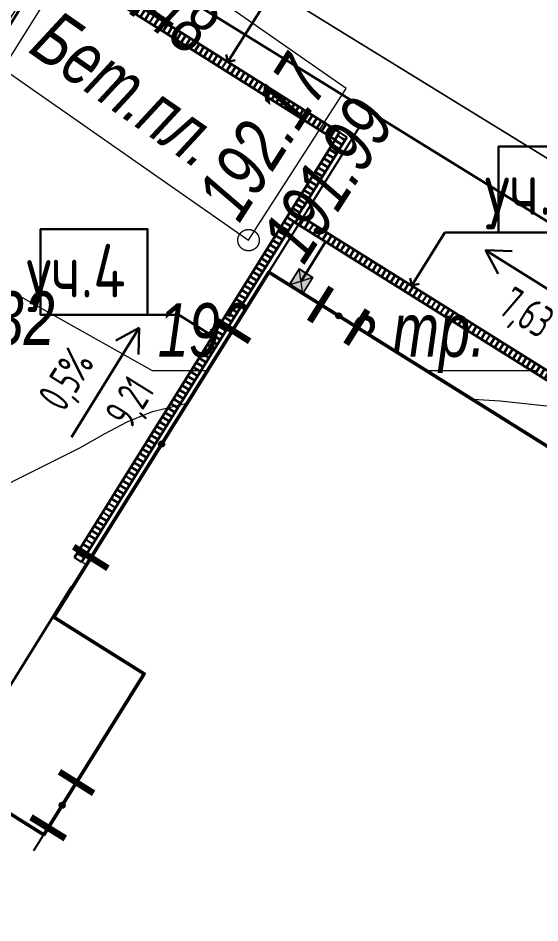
# Model space of a CAD drawing. Header units: millimetres. Extents: x -38151500 to -27467627, y -20617104 to -20349562.
# Drawn here: x -28288719 to -28278956, y -20485120 to -20468210 of the extents above; entities that cross this region are included whole.
import ezdxf
from ezdxf.xclip import XClip

# ---------------------------------------------------------------- set-up
doc = ezdxf.new("R2010")
doc.units = ezdxf.units.MM
doc.header["$MEASUREMENT"] = 0
doc.header["$XCLIPFRAME"] = 0
doc.linetypes.add('Wipeout_Contour', pattern=[1000, 0, -1000])
for name, color, linetype in [('!!! ПОДОСНОВА', 7, 'Continuous'), ('ГП_Сети канализации К2 ливневка', 7, 'Continuous'), ('ЛИВНЕВКА лотки', 7, 'Continuous'), ('Ливневка маркеры', 7, 'Continuous'), ('Ливневка трубы', 7, 'Continuous'), ('Новый_ГП_Сети канализации К2 ливневка', 7, 'Continuous')]:
    doc.layers.add(name, color=color, linetype=linetype)
for name, color, linetype, lineweight in [('ГП_Сети канализации К2 ливневка_Ном._пера__140', 140, 'Continuous', 40), ('ГП_Сети канализации К2 ливневка_Ном._пера__180', 5, 'Continuous', 13), ('ГП_Сети канализации К2 ливневка_Ном._пера__4', 5, 'Continuous', 40), ('ЛИВНЕВКА лотки_Ном._пера__5', 5, 'Continuous', 30), ('Ливневка маркеры_Ном._пера__5', 5, 'Continuous', 30), ('Ливневка трубы_Ном._пера__4', 5, 'Continuous', 40), ('Новый_Defpoints_Ном._пера__16', 16, 'Continuous', 20), ('Новый_Defpoints_Ном._пера__7', 7, 'Continuous', 25), ('Новый_ГП_БК_15.30_Ном._пера__206', 206, 'Continuous', 25), ('Новый_ГП_Граница участка_Ном._пера__1', 1, 'Continuous', 40), ('Новый_ГП_Дороги_проезды_Ном._пера__16', 16, 'Continuous', 20), ('Новый_ГП_Здание сооружение_Ном._пера__22', 22, 'Continuous', 50), ('Новый_ГП_Сети канализации К2 ливневка_Ном._пера__7', 7, 'Continuous', 25), ('Новый_ГТ-сооружение_ ограждение_Ном._пера__19', 7, 'Continuous', 90), ('Чертеж_1_Новофедоровское_снт 28_07$0$tp_Дороги_Ном._пера__253', 252, 'Continuous', 18), ('Чертеж_1_Новофедоровское_снт 28_07$0$tp_отметки_новые_Ном._пера__253', 252, 'Continuous', 18), ('Чертеж_1_Новофедоровское_снт 28_07$0$tp_растительность_Ном._пера__253', 252, 'Continuous', 18), ('Чертеж_1_Новый_ГП_Топография_Ном._пера__253', 252, 'Continuous', 18), ('Чертеж_1_Новый_Новофедоровское_снт 28_07$0$tp_Дороги_Ном._пера__253', 252, 'Continuous', 18), ('Чертеж_1_Новый_Новофедоровское_снт 28_07$0$tp_Ограждения рабица_Ном._пера__253', 252, 'Continuous', 18), ('Чертеж_1_Новый_Новофедоровское_снт 28_07$0$tp_отметки_новые_Ном._пера__253', 252, 'Continuous', 18), ('Чертеж_1_Новый_Новофедоровское_снт 28_07$0$tp_отметки_новые_Ном._пера__7', 7, 'Continuous', 18), ('Чертеж_1_Новый_Новофедоровское_снт 28_07$0$tp_рельеф_Ном._пера__253', 252, 'Continuous', 18)]:
    doc.layers.add(name, color=color, linetype=linetype, lineweight=lineweight)
doc.styles.add('РЎР“Р•РќР•Р\xa0РР\xa0_РЎРўРР›Р¬_1', font='arial.ttf', dxfattribs={"width": 0.75})
doc.styles.add('РЎР“Р•РќР•Р\xa0РР\xa0_РЎРўРР›Р¬_6', font='', dxfattribs={"width": 0.8})
doc.styles.add('РЎР“Р•РќР•Р\xa0РР\xa0_РЎРўРР›Р¬_7', font='')
doc.styles.get('РЎР“Р•РќР•Р\xa0РР\xa0_РЎРўРР›Р¬_6').set_extended_font_data('GOST_type_A')
doc.styles.get('РЎР“Р•РќР•Р\xa0РР\xa0_РЎРўРР›Р¬_7').set_extended_font_data('GOST_type_A')
pattern_1 = [(148.00077, (-28258884.51, -20487316.09), (52.9908, 84.80552), [])]

# ---------------------------------------------------------------- blocks, each defined once
blk = doc.blocks.new('Чертеж_7_1', base_point=(9803493, 0))
at = {"layer": 'Чертеж_1_Новый_ГП_Топография_Ном._пера__253', "color": 252, "lineweight": 18, "flags": 128}
for points in [[(-28318707, -20517064), (-28318667, -20517000), (-28308180, -20499900), (-28282010, -20516708), (-28270449, -20500671), (-28260533, -20487867), (-28262287, -20480650), (-28264292, -20473503), (-28269785, -20475465), (-28272641, -20474628), (-28286912, -20465849), (-28276963, -20449640), (-28284571, -20444942), (-28325602, -20512686)], [(-28287737, -20466500), (-28268337, -20478480), (-28265867, -20474480), (-28261427, -20486530), (-28271157, -20500140), (-28270297, -20500700), (-28281657, -20516190), (-28281987, -20516730), (-28282257, -20516560), (-28306737, -20500980), (-28296057, -20483870), (-28297767, -20482750)]]:
    blk.add_lwpolyline(points, close=True, dxfattribs=at)
at = {"layer": 'Чертеж_1_Новый_Новофедоровское_снт 28_07$0$tp_Дороги_Ном._пера__253', "color": 252, "lineweight": 18, "flags": 128}
blk.add_lwpolyline([(-28289337, -20468926), (-28284405, -20472361), (-28282582, -20469524), (-28287506, -20466094)], close=True, dxfattribs=at)
at = {"layer": 'Чертеж_1_Новый_Новофедоровское_снт 28_07$0$tp_Ограждения рабица_Ном._пера__253', "color": 252, "lineweight": 18, "flags": 128}
blk.add_lwpolyline([(-28286912, -20465851), (-28272641, -20474628), (-28269785, -20475465)], dxfattribs=at)
at = {"layer": 'Чертеж_1_Новый_Новофедоровское_снт 28_07$0$tp_отметки_новые_Ном._пера__253', "color": 252, "lineweight": 18, "flags": 128}
for points in [[(-28279042, -20474800), (-28286202, -20474800), (-28291507, -20471830)], [(-28286581, -20482458), (-28293740, -20482458), (-28298670, -20482860)]]:
    blk.add_lwpolyline(points, dxfattribs=at)
at = {"layer": 'Чертеж_1_Новый_Новофедоровское_снт 28_07$0$tp_отметки_новые_Ном._пера__7', "color": 7, "lineweight": 18}
for centre in [(-28284407, -20472360), (-28286627, -20478110)]:
    blk.add_circle(centre, 200, dxfattribs=at)
at = {"layer": 'Чертеж_1_Новый_Новофедоровское_снт 28_07$0$tp_рельеф_Ном._пера__253', "color": 252, "lineweight": 18, "flags": 128}
blk.add_lwpolyline([(-28296840, -20480914), (-28296405, -20480713), (-28295460, -20480251), (-28294320, -20479679), (-28293070, -20479044), (-28291794, -20478391), (-28290579, -20477767), (-28289509, -20477220), (-28288670, -20476794), (-28288147, -20476537), (-28287563, -20476239), (-28287102, -20475978), (-28286677, -20475753), (-28286201, -20475565), (-28285587, -20475415), (-28285024, -20475349), (-28284184, -20475299), (-28283148, -20475271), (-28282001, -20475269), (-28280824, -20475297), (-28279701, -20475361), (-28278715, -20475466)], dxfattribs=at)
at = {"layer": 'Чертеж_1_Новофедоровское_снт 28_07$0$tp_Дороги_Ном._пера__253', "color": 252, "lineweight": 18, "insert": (-28288556, -20468845), "char_height": 1000, "attachment_point": 7, "rotation": 325.1439, "style": 'РЎР“Р•РќР•Р\xa0РР\xa0_РЎРўРР›Р¬_1'}
blk.add_mtext('\\A1;{\\pql;\\fArial|b0|i1|c204|p0;\\W0.750000;Бет.пл.}', dxfattribs=at)
at = {"layer": 'Чертеж_1_Новофедоровское_снт 28_07$0$tp_отметки_новые_Ном._пера__253', "color": 252, "lineweight": 18, "char_height": 1000, "attachment_point": 7, "style": 'РЎР“Р•РќР•Р\xa0РР\xa0_РЎРўРР›Р¬_1'}
for s, insert, rotation in [('\\A1;{\\pql;\\fArial|b0|i1|c204|p0;\\W0.750000;192.48}', (-28288116, -20467118), 325.1394), ('\\A1;{\\pql;\\fArial|b0|i1|c204|p0;\\W0.750000;192.17}', (-28284571, -20472069), 57.276), ('\\A1;{\\pql;\\fArial|b0|i1|c204|p0;\\W0.750000;191.99}', (-28283364, -20472852), 57.276)]:
    blk.add_mtext(s, dxfattribs=dict(at, insert=insert, rotation=rotation))
for s, insert in [('\\A1;{\\pql;\\fArial|b0|i1|c204|p0;\\W0.750000;192.32}', (-28291235, -20474331)), ('\\A1;{\\pql;\\fArial|b0|i1|c204|p0;\\W0.750000;192.18-в.тр.}', (-28286107, -20474841)), ('\\A1;{\\pql;\\fArial|b0|i1|c204|p0;\\W0.750000;191.85}', (-28286147, -20478483)), ('\\A1;{\\pql;\\fArial|b0|i1|c204|p0;\\W0.750000;191.93-в.тр.}', (-28293540, -20482455))]:
    blk.add_mtext(s, dxfattribs=dict(at, insert=insert))
at = {"layer": 'Чертеж_1_Новофедоровское_снт 28_07$0$tp_растительность_Ном._пера__253', "color": 252, "lineweight": 18, "insert": (-28281171, -20484255), "char_height": 1000, "attachment_point": 7, "style": 'РЎР“Р•РќР•Р\xa0РР\xa0_РЎРўРР›Р¬_1'}
blk.add_mtext('\\A1;{\\pql;\\fArial|b0|i1|c204|p0;\\W0.750000;ЛУГ}', dxfattribs=at)
blk = doc.blocks.new('Стена_45_5', base_point=(-28277000, -20475933))
at = {"layer": 'ЛИВНЕВКА лотки_Ном._пера__5', "linetype": 'Continuous', "lineweight": 30}
h = blk.add_hatch(dxfattribs=at)
h.set_pattern_fill('Настил_01_90_гр_0005', color=5, style=0, pattern_type=2)
h.set_pattern_definition([(237.97854, (-28258884.51, -20487316.09), (-84.78496, 53.02368), [])])
h.paths.add_polyline_path([(-28277000, -20475933), (-28283473, -20471885), (-28283558, -20472020), (-28277085, -20476069)])
at = {"layer": 'ЛИВНЕВКА лотки_Ном._пера__5', "color": 5, "lineweight": 30, "flags": 128}
for points in [[(-28277000, -20475933), (-28283473, -20471885)], [(-28283558, -20472020), (-28277085, -20476069)]]:
    blk.add_lwpolyline(points, dxfattribs=at)
blk = doc.blocks.new('Стена_46_5', base_point=(-28287530, -20478376))
at = {"layer": 'ЛИВНЕВКА лотки_Ном._пера__5', "linetype": 'Continuous', "lineweight": 30}
h = blk.add_hatch(dxfattribs=at)
h.set_pattern_fill('Настил_01_90_гр_0005', color=5, style=0, pattern_type=2)
h.set_pattern_definition(pattern_1)
h.paths.add_polyline_path([(-28282786, -20470483), (-28282566, -20470433), (-28282701, -20470347)])
h = blk.add_hatch(dxfattribs=at)
h.set_pattern_fill('Настил_01_90_гр_0005', color=5, style=0, pattern_type=2)
h.set_pattern_definition(pattern_1)
h.paths.add_polyline_path([(-28282786, -20470483), (-28283531, -20471675), (-28283395, -20471759), (-28282651, -20470568)])
h = blk.add_hatch(dxfattribs=at)
h.set_pattern_fill('Настил_01_90_гр_0005', color=5, style=0, pattern_type=2)
h.set_pattern_definition(pattern_1)
h.paths.add_polyline_path([(-28282567, -20470433), (-28282786, -20470483), (-28282651, -20470568), (-28282566, -20470433)])
h = blk.add_hatch(dxfattribs=at)
h.set_pattern_fill('Настил_01_90_гр_0005', color=5, style=0, pattern_type=2)
h.set_pattern_definition(pattern_1)
h.paths.add_polyline_path([(-28282566, -20470433), (-28282566, -20470433), (-28282567, -20470433)])
h = blk.add_hatch(dxfattribs=at)
h.set_pattern_fill('Настил_01_90_гр_0005', color=5, style=0, pattern_type=2)
h.set_pattern_definition(pattern_1)
h.paths.add_polyline_path([(-28287530, -20478376), (-28283396, -20471760), (-28283531, -20471675), (-28287665, -20478291)])
at = {"layer": 'ЛИВНЕВКА лотки_Ном._пера__5', "color": 5, "lineweight": 30}
for p, q in [((-28283396, -20471760), (-28283531, -20471675)), ((-28283531, -20471675), (-28283395, -20471759))]:
    blk.add_line(p, q, dxfattribs=at)
at = {"layer": 'ЛИВНЕВКА лотки_Ном._пера__5', "color": 5, "lineweight": 30, "flags": 128}
for points in [[(-28282566, -20470433), (-28282701, -20470347)], [(-28282786, -20470483), (-28283531, -20471675)], [(-28283395, -20471759), (-28282566, -20470433)], [(-28283531, -20471675), (-28287665, -20478291)], [(-28283473, -20471885), (-28283396, -20471760)], [(-28287530, -20478376), (-28283558, -20472020)], [(-28287530, -20478376), (-28287665, -20478291)]]:
    blk.add_lwpolyline(points, dxfattribs=at)
blk = doc.blocks.new('Стена_47_5', base_point=(-28282566, -20470433))
at = {"layer": 'ЛИВНЕВКА лотки_Ном._пера__5', "linetype": 'Continuous', "lineweight": 30}
h = blk.add_hatch(dxfattribs=at)
h.set_pattern_fill('Настил_01_90_гр_0005', color=5, style=0, pattern_type=2)
h.set_pattern_definition([(237.78136, (-28258884.51, -20487316.09), (-84.60198, 53.31515), [])])
h.paths.add_polyline_path([(-28282701, -20470347), (-28287758, -20467160), (-28287844, -20467296), (-28282786, -20470483)])
at = {"layer": 'ЛИВНЕВКА лотки_Ном._пера__5', "color": 5, "lineweight": 30, "flags": 128}
for points in [[(-28287758, -20467160), (-28287844, -20467296)], [(-28282701, -20470347), (-28287758, -20467160)], [(-28287844, -20467296), (-28282786, -20470483)]]:
    blk.add_lwpolyline(points, dxfattribs=at)
blk = doc.blocks.new('Стена_49_5', base_point=(-28283424, -20473127))
at = {"layer": 'Ливневка трубы_Ном._пера__4', "color": 5, "lineweight": 40, "flags": 128}
for points in [[(-28283424, -20473127), (-28282966, -20472390)], [(-28282966, -20472390), (-28283424, -20473127)]]:
    blk.add_lwpolyline(points, dxfattribs=at)
blk = doc.blocks.new('Колонна_37_5', base_point=(-28283424, -20473127))
at = {"layer": 'ГП_Сети канализации К2 ливневка_Ном._пера__140', "linetype": 'Continuous', "lineweight": 40}
blk.add_hatch(color=140, dxfattribs=at).paths.add_polyline_path([(-28283389, -20473355), (-28283204, -20473058), (-28283459, -20472899), (-28283644, -20473196)])
at = {"layer": 'ГП_Сети канализации К2 ливневка_Ном._пера__180', "color": 5, "lineweight": 13}
for p, q in [((-28283389, -20473355), (-28283459, -20472899)), ((-28283204, -20473058), (-28283644, -20473196))]:
    blk.add_line(p, q, dxfattribs=at)
at = {"layer": 'ГП_Сети канализации К2 ливневка_Ном._пера__180', "color": 5, "lineweight": 13, "flags": 128}
blk.add_lwpolyline([(-28283389, -20473355), (-28283204, -20473058), (-28283459, -20472899), (-28283644, -20473196)], close=True, dxfattribs=at)
blk = doc.blocks.new('Линия_7_5', base_point=(-28277940, -20473821))
at = {"layer": 'Ливневка маркеры_Ном._пера__5', "color": 5, "lineweight": 30}
for p, q in [((-28277940, -20473821), (-28279975, -20472549)), ((-28279975, -20472549), (-28279475, -20472567)), ((-28279975, -20472549), (-28279740, -20472991))]:
    blk.add_line(p, q, dxfattribs=at)
blk = doc.blocks.new('Линия_14_5', base_point=(-28287717, -20476040))
at = {"layer": 'Ливневка маркеры_Ном._пера__5', "color": 5, "lineweight": 30}
for p, q in [((-28287717, -20476040), (-28286453, -20474000)), ((-28286453, -20474000), (-28286893, -20474236)), ((-28286453, -20474000), (-28286468, -20474499))]:
    blk.add_line(p, q, dxfattribs=at)
blk = doc.blocks.new('Выноска_22_5', base_point=(-28281354, -20473210))
at = {"layer": 'Ливневка маркеры_Ном._пера__5', "color": 5, "lineweight": 30}
for p, q in [((-28281354, -20473210), (-28280733, -20472216)), ((-28280733, -20472216), (-28279733, -20472216)), ((-28279733, -20472216), (-28277733, -20472216)), ((-28281354, -20473210), (-28281386, -20473072)), ((-28281354, -20473210), (-28281216, -20473178))]:
    blk.add_line(p, q, dxfattribs=at)
at = {"layer": 'Ливневка маркеры_Ном._пера__5', "color": 5, "lineweight": 30, "flags": 128}
blk.add_lwpolyline([(-28277733, -20472216), (-28277733, -20470610), (-28279733, -20470610), (-28279733, -20472216)], close=True, dxfattribs=at)
at = {"layer": 'Ливневка маркеры_Ном._пера__5', "color": 5, "lineweight": 30, "insert": (-28278733, -20470888), "char_height": 1000, "attachment_point": 2, "style": 'РЎР“Р•РќР•Р\xa0РР\xa0_РЎРўРР›Р¬_7'}
blk.add_mtext('\\A1;{\\pqc;\\pt0,5000;\\fGOST_type_A|b0|i0|c0|p0;\\W1.000000;уч.6\\fGOST_type_A|b0|i0|c0|p0;\\W1.000000;\\A1{\\H.66x;\\S^  ;}\\fGOST_type_A|b0|i0|c0|p0;\\W1.000000;\\fGOST_type_A|b0|i0|c0|p0;\\W1.000000;\\A1{\\H.66x;\\S^  ;}\\fGOST_type_A|b0|i0|c0|p0;\\W1.000000; \\fGOST_type_A|b0|i0|c0|p0;\\W1.000000;\\fGOST_type_A|b0|i0|c0|p0;\\W1.000000;\\fGOST_type_A|b0|i0|c0|p0;\\W1.000000;\\fGOST_type_A|b0|i0|c0|p0;\\W1.000000;\\fGOST_type_A|b0|i0|c0|p0;\\W1.000000;\\fGOST_type_A|b0|i0|c0|p0;\\W1.000000;\\fGOST_type_A|b0|i0|c0|p0;\\W1.000000;\\fGOST_type_A|b0|i0|c0|p0;\\W1.000000;\\fGOST_type_A|b0|i0|c0|p0;\\W1.000000;\\fGOST_type_A|b0|i0|c0|p0;\\W1.000000;\\fGOST_type_A|b0|i0|c0|p0;\\W1.000000;\\fGOST_type_A|b0|i0|c0|p0;\\W1.000000;\\fGOST_type_A|b0|i0|c0|p0;\\W1.000000;\\fGOST_type_A|b0|i0|c0|p0;\\W1.000000;\\fGOST_type_A|b0|i0|c0|p0;\\W1.000000;\\fGOST_type_A|b0|i0|c0|p0;\\W1.000000;\\fGOST_type_A|b0|i0|c0|p0;\\W1.000000;\\fGOST_type_A|b0|i0|c0|p0;\\W1.000000;\\fGOST_type_A|b0|i0|c0|p0;\\W1.000000;\\fGOST_type_A|b0|i0|c0|p0;\\W1.000000;\\fGOST_type_A|b0|i0|c0|p0;\\W1.000000;\\fGOST_type_A|b0|i0|c0|p0;\\W1.000000;\\fGOST_type_A|b0|i0|c0|p0;\\W1.000000;\\fGOST_type_A|b0|i0|c0|p0;\\W1.000000;\\fGOST_type_A|b0|i0|c0|p0;\\W1.000000;\\fGOST_type_A|b0|i0|c0|p0;\\W1.000000;\\fGOST_type_A|b0|i0|c0|p0;\\W1.000000;\\fGOST_type_A|b0|i0|c0|p0;\\W1.000000;\\fGOST_type_A|b0|i0|c0|p0;\\W1.000000;\\fGOST_type_A|b0|i0|c0|p0;\\W1.000000;\\fGOST_type_A|b0|i0|c0|p0;\\W1.000000;\\fGOST_type_A|b0|i0|c0|p0;\\W1.000000;\\fGOST_type_A|b0|i0|c0|p0;\\W1.000000;\\fGOST_type_A|b0|i0|c0|p0;\\W1.000000;\\fGOST_type_A|b0|i0|c0|p0;\\W1.000000;\\fGOST_type_A|b0|i0|c0|p0;\\W1.000000;\\fGOST_type_A|b0|i0|c0|p0;\\W1.000000;\\fGOST_type_A|b0|i0|c0|p0;\\W1.000000;\\fGOST_type_A|b0|i0|c0|p0;\\W1.000000;\\fGOST_type_A|b0|i0|c0|p0;\\W1.000000;\\fGOST_type_A|b0|i0|c0|p0;\\W1.000000;\\fGOST_type_A|b0|i0|c0|p0;\\W1.000000;\\fGOST_type_A|b0|i0|c0|p0;\\W1.000000;}', dxfattribs=at)
blk = doc.blocks.new('Выноска_26_5', base_point=(-28285076, -20474157))
at = {"layer": 'Ливневка маркеры_Ном._пера__5', "color": 5, "lineweight": 30}
for p, q in [((-28286297, -20473758), (-28288297, -20473758)), ((-28285712, -20473758), (-28286297, -20473758)), ((-28285076, -20474157), (-28285712, -20473758)), ((-28285076, -20474157), (-28285108, -20474019)), ((-28285076, -20474157), (-28285214, -20474188))]:
    blk.add_line(p, q, dxfattribs=at)
at = {"layer": 'Ливневка маркеры_Ном._пера__5', "color": 5, "lineweight": 30, "flags": 128}
blk.add_lwpolyline([(-28286297, -20473758), (-28286297, -20472152), (-28288297, -20472152), (-28288297, -20473758)], close=True, dxfattribs=at)
at = {"layer": 'Ливневка маркеры_Ном._пера__5', "color": 5, "lineweight": 30, "insert": (-28287297, -20472431), "char_height": 1000, "attachment_point": 2, "style": 'РЎР“Р•РќР•Р\xa0РР\xa0_РЎРўРР›Р¬_7'}
blk.add_mtext('\\A1;{\\pqc;\\pt0,5000;\\fGOST_type_A|b0|i0|c0|p0;\\W1.000000;уч.4\\fGOST_type_A|b0|i0|c0|p0;\\W1.000000;\\A1{\\H.66x;\\S^  ;}\\fGOST_type_A|b0|i0|c0|p0;\\W1.000000;\\fGOST_type_A|b0|i0|c0|p0;\\W1.000000;\\A1{\\H.66x;\\S^  ;}\\fGOST_type_A|b0|i0|c0|p0;\\W1.000000; \\fGOST_type_A|b0|i0|c0|p0;\\W1.000000;\\fGOST_type_A|b0|i0|c0|p0;\\W1.000000;\\fGOST_type_A|b0|i0|c0|p0;\\W1.000000;\\fGOST_type_A|b0|i0|c0|p0;\\W1.000000;\\fGOST_type_A|b0|i0|c0|p0;\\W1.000000;\\fGOST_type_A|b0|i0|c0|p0;\\W1.000000;\\fGOST_type_A|b0|i0|c0|p0;\\W1.000000;\\fGOST_type_A|b0|i0|c0|p0;\\W1.000000;\\fGOST_type_A|b0|i0|c0|p0;\\W1.000000;\\fGOST_type_A|b0|i0|c0|p0;\\W1.000000;\\fGOST_type_A|b0|i0|c0|p0;\\W1.000000;\\fGOST_type_A|b0|i0|c0|p0;\\W1.000000;\\fGOST_type_A|b0|i0|c0|p0;\\W1.000000;\\fGOST_type_A|b0|i0|c0|p0;\\W1.000000;\\fGOST_type_A|b0|i0|c0|p0;\\W1.000000;\\fGOST_type_A|b0|i0|c0|p0;\\W1.000000;\\fGOST_type_A|b0|i0|c0|p0;\\W1.000000;\\fGOST_type_A|b0|i0|c0|p0;\\W1.000000;\\fGOST_type_A|b0|i0|c0|p0;\\W1.000000;\\fGOST_type_A|b0|i0|c0|p0;\\W1.000000;\\fGOST_type_A|b0|i0|c0|p0;\\W1.000000;\\fGOST_type_A|b0|i0|c0|p0;\\W1.000000;\\fGOST_type_A|b0|i0|c0|p0;\\W1.000000;\\fGOST_type_A|b0|i0|c0|p0;\\W1.000000;\\fGOST_type_A|b0|i0|c0|p0;\\W1.000000;\\fGOST_type_A|b0|i0|c0|p0;\\W1.000000;\\fGOST_type_A|b0|i0|c0|p0;\\W1.000000;\\fGOST_type_A|b0|i0|c0|p0;\\W1.000000;\\fGOST_type_A|b0|i0|c0|p0;\\W1.000000;\\fGOST_type_A|b0|i0|c0|p0;\\W1.000000;\\fGOST_type_A|b0|i0|c0|p0;\\W1.000000;\\fGOST_type_A|b0|i0|c0|p0;\\W1.000000;\\fGOST_type_A|b0|i0|c0|p0;\\W1.000000;\\fGOST_type_A|b0|i0|c0|p0;\\W1.000000;\\fGOST_type_A|b0|i0|c0|p0;\\W1.000000;\\fGOST_type_A|b0|i0|c0|p0;\\W1.000000;\\fGOST_type_A|b0|i0|c0|p0;\\W1.000000;\\fGOST_type_A|b0|i0|c0|p0;\\W1.000000;\\fGOST_type_A|b0|i0|c0|p0;\\W1.000000;\\fGOST_type_A|b0|i0|c0|p0;\\W1.000000;\\fGOST_type_A|b0|i0|c0|p0;\\W1.000000;\\fGOST_type_A|b0|i0|c0|p0;\\W1.000000;\\fGOST_type_A|b0|i0|c0|p0;\\W1.000000;}', dxfattribs=at)
blk = doc.blocks.new('Выноска_27_5', base_point=(-28284794, -20469028))
at = {"layer": 'Ливневка маркеры_Ном._пера__5', "color": 5, "lineweight": 30}
for p, q in [((-28284794, -20469028), (-28283695, -20467284)), ((-28283695, -20467284), (-28282695, -20467284)), ((-28282695, -20467284), (-28280695, -20467284)), ((-28284794, -20469028), (-28284825, -20468891)), ((-28284794, -20469028), (-28284656, -20468997))]:
    blk.add_line(p, q, dxfattribs=at)
at = {"layer": 'Ливневка маркеры_Ном._пера__5', "color": 5, "lineweight": 30, "flags": 128}
blk.add_lwpolyline([(-28280695, -20467284), (-28280695, -20465678), (-28282695, -20465678), (-28282695, -20467284)], close=True, dxfattribs=at)
at = {"layer": 'Ливневка маркеры_Ном._пера__5', "color": 5, "lineweight": 30, "insert": (-28281695, -20465956), "char_height": 1000, "attachment_point": 2, "style": 'РЎР“Р•РќР•Р\xa0РР\xa0_РЎРўРР›Р¬_7'}
blk.add_mtext('\\A1;{\\pqc;\\pt0,5000;\\fGOST_type_A|b0|i0|c0|p0;\\W1.000000;уч.7\\fGOST_type_A|b0|i0|c0|p0;\\W1.000000;\\A1{\\H.66x;\\S^  ;}\\fGOST_type_A|b0|i0|c0|p0;\\W1.000000;\\fGOST_type_A|b0|i0|c0|p0;\\W1.000000;\\A1{\\H.66x;\\S^  ;}\\fGOST_type_A|b0|i0|c0|p0;\\W1.000000; \\fGOST_type_A|b0|i0|c0|p0;\\W1.000000;\\fGOST_type_A|b0|i0|c0|p0;\\W1.000000;\\fGOST_type_A|b0|i0|c0|p0;\\W1.000000;\\fGOST_type_A|b0|i0|c0|p0;\\W1.000000;\\fGOST_type_A|b0|i0|c0|p0;\\W1.000000;\\fGOST_type_A|b0|i0|c0|p0;\\W1.000000;\\fGOST_type_A|b0|i0|c0|p0;\\W1.000000;\\fGOST_type_A|b0|i0|c0|p0;\\W1.000000;\\fGOST_type_A|b0|i0|c0|p0;\\W1.000000;\\fGOST_type_A|b0|i0|c0|p0;\\W1.000000;\\fGOST_type_A|b0|i0|c0|p0;\\W1.000000;\\fGOST_type_A|b0|i0|c0|p0;\\W1.000000;\\fGOST_type_A|b0|i0|c0|p0;\\W1.000000;\\fGOST_type_A|b0|i0|c0|p0;\\W1.000000;\\fGOST_type_A|b0|i0|c0|p0;\\W1.000000;\\fGOST_type_A|b0|i0|c0|p0;\\W1.000000;\\fGOST_type_A|b0|i0|c0|p0;\\W1.000000;\\fGOST_type_A|b0|i0|c0|p0;\\W1.000000;\\fGOST_type_A|b0|i0|c0|p0;\\W1.000000;\\fGOST_type_A|b0|i0|c0|p0;\\W1.000000;\\fGOST_type_A|b0|i0|c0|p0;\\W1.000000;\\fGOST_type_A|b0|i0|c0|p0;\\W1.000000;\\fGOST_type_A|b0|i0|c0|p0;\\W1.000000;\\fGOST_type_A|b0|i0|c0|p0;\\W1.000000;\\fGOST_type_A|b0|i0|c0|p0;\\W1.000000;\\fGOST_type_A|b0|i0|c0|p0;\\W1.000000;\\fGOST_type_A|b0|i0|c0|p0;\\W1.000000;\\fGOST_type_A|b0|i0|c0|p0;\\W1.000000;\\fGOST_type_A|b0|i0|c0|p0;\\W1.000000;\\fGOST_type_A|b0|i0|c0|p0;\\W1.000000;\\fGOST_type_A|b0|i0|c0|p0;\\W1.000000;\\fGOST_type_A|b0|i0|c0|p0;\\W1.000000;\\fGOST_type_A|b0|i0|c0|p0;\\W1.000000;\\fGOST_type_A|b0|i0|c0|p0;\\W1.000000;\\fGOST_type_A|b0|i0|c0|p0;\\W1.000000;\\fGOST_type_A|b0|i0|c0|p0;\\W1.000000;\\fGOST_type_A|b0|i0|c0|p0;\\W1.000000;\\fGOST_type_A|b0|i0|c0|p0;\\W1.000000;\\fGOST_type_A|b0|i0|c0|p0;\\W1.000000;\\fGOST_type_A|b0|i0|c0|p0;\\W1.000000;\\fGOST_type_A|b0|i0|c0|p0;\\W1.000000;\\fGOST_type_A|b0|i0|c0|p0;\\W1.000000;\\fGOST_type_A|b0|i0|c0|p0;\\W1.000000;}', dxfattribs=at)

msp = doc.modelspace()

# ---------------------------------------------------------------- linework, layer by layer
at = {"layer": 'Новый_Defpoints_Ном._пера__16', "color": 16, "lineweight": 20}
msp.add_lwpolyline([(-28274817.02, -20498226.87), (-28274859.37, -20498200.09), (-28275813.16, -20499726.47), (-28279731.23, -20497278.35), (-28279068.57, -20496218.51), (-28282359.4, -20494162.42), (-28283127.98, -20495392.47), (-28289182.83, -20491608.97), (-28288414.44, -20490378.81), (-28293035.11, -20487470.61), (-28292011.44, -20485831.75), (-28292053.69, -20485805.01), (-28284025.08, -20472957.63), (-28267658.24, -20483184.77), (-28269274.05, -20485770.62), (-28267664.55, -20486777.3)], close=True, dxfattribs=at)

# ---------------------------------------------------------------- block references
at = {"layer": '!!! ПОДОСНОВА', "color": 252, "lineweight": 40}
ref = msp.add_blockref('Чертеж_7_1', (9803492.59, 0), dxfattribs=at)
XClip(ref).set_block_clipping_path([(-28353281.3359813392, -20418838.4532491304), (-28353281.3359813392, -20510095.8116091713), (-28330700.7663319707, -20510095.8116091713), (-28325307.6286476292, -20521215.6831232607), (-28239941.7650179006, -20521215.6831232607), (-28239941.7650179006, -20418721.7424019799)])
at = {"layer": 'ЛИВНЕВКА лотки', "color": 5, "lineweight": 30}
msp.add_blockref('Стена_47_5', (-28282565.99, -20470432.53), dxfattribs=at)
at = {"layer": 'Ливневка маркеры', "color": 5, "lineweight": 30}
msp.add_blockref('Выноска_27_5', (-28284794.03, -20469028.44), dxfattribs=at)

# ---------------------------------------------------------------- next in the draw order: wipeouts: each hides what was drawn before it
at = {"color": 254, "linetype": 'Wipeout_Contour', "lineweight": 0, "ltscale": 384129529.9638571}
msp.add_wipeout([(-28284025.56, -20472957.33), (-28287708.5, -20478851.26), (-28287725.46, -20478840.67), (-28292053.84, -20485805.26), (-28287424.46, -20488698.01), (-28288166.35, -20489885.28), (-28282025.53, -20493722.51), (-28274843.6, -20498269.21), (-28267710.9, -20486760.15), (-28269279.79, -20485779.8), (-28267658.24, -20483184.77)], dxfattribs=at).dxf.layer = 'Новый_ГП_Сети канализации К2 ливневка'

# ---------------------------------------------------------------- next in the draw order: hatches: boundary and pattern name
at = {"layer": 'ГП_Сети канализации К2 ливневка_Ном._пера__4', "linetype": 'Continuous', "lineweight": 0, "true_color": 0x5fbfff}
msp.add_hatch(color=151, dxfattribs=at).paths.add_polyline_path([(-28283389.7, -20473355.55), (-28283644.22, -20473196.77), (-28283458.46, -20472899), (-28283203.94, -20473057.78)])

# ---------------------------------------------------------------- next in the draw order: linework, layer by layer
at = {"layer": 'ГП_Сети канализации К2 ливневка_Ном._пера__180', "color": 5, "lineweight": 13}
msp.add_lwpolyline([(-28283644.22, -20473196.77), (-28283203.96, -20473057.68), (-28283389.7, -20473355.55), (-28283458.53, -20472898.95), (-28283644.22, -20473196.77), (-28283458.53, -20472898.95), (-28283203.96, -20473057.68), (-28283389.7, -20473355.55)], close=True, dxfattribs=at)
at = {"layer": 'ГП_Сети канализации К2 ливневка_Ном._пера__180', "color": 5, "lineweight": 13, "flags": 128}
msp.add_lwpolyline([(-28283389.7, -20473355.55), (-28283644.22, -20473196.77), (-28283458.46, -20472899), (-28283203.94, -20473057.78)], close=True, dxfattribs=at)
at = {"layer": 'Новый_Defpoints_Ном._пера__7', "color": 7, "lineweight": 25}
for points in [[(-28281956.51, -20474250.54), (-28283483.15, -20473296.95)], [(-28287622.76, -20478715.43), (-28284443.98, -20473626.71)], [(-28288423.47, -20483769.76), (-28287363.92, -20482073.51)]]:
    msp.add_lwpolyline(points, dxfattribs=at)
for centre in [(-28282719.83, -20473773.74), (-28286033.37, -20476171.07), (-28287893.69, -20482921.63)]:
    msp.add_circle(centre, 50, dxfattribs=at)
at = {"layer": 'Новый_ГП_БК_15.30_Ном._пера__206', "color": 206, "lineweight": 25}
msp.add_line((-28284025.56, -20472957.33), (-28282307.26, -20470205.9), dxfattribs=at)
at = {"layer": 'Новый_ГП_Граница участка_Ном._пера__1', "color": 1, "lineweight": 40}
msp.add_lwpolyline([(-28287737.41, -20466500), (-28268337.41, -20478480), (-28265867.41, -20474480), (-28261427.41, -20486530), (-28271157.41, -20500140), (-28270297.41, -20500700), (-28281657.41, -20516190), (-28281987.41, -20516730), (-28282257.41, -20516560), (-28306737.41, -20500980), (-28296057.41, -20483870), (-28297767.41, -20482750)], close=True, dxfattribs=at)
at = {"layer": 'Новый_ГП_Дороги_проезды_Ном._пера__16', "color": 16, "lineweight": 20}
msp.add_lwpolyline([(-28292609.27, -20474964.28), (-28295182.42, -20479133.13), (-28289934.16, -20482413.06), (-28287444.85, -20478429.29), (-28287665.25, -20478291.36), (-28282778.96, -20470488.5), (-28287843.66, -20467295.73), (-28289973.92, -20470694.63), (-28289972.93, -20470693.03), (-28292599.59, -20474948.59)], close=True, dxfattribs=at)
at = {"layer": 'Новый_ГП_Здание сооружение_Ном._пера__22', "color": 22, "lineweight": 50}
msp.add_lwpolyline([(-28269274.48, -20485771.31), (-28267658.24, -20483184.77), (-28278004.42, -20476719.76), (-28284025.56, -20472957.33), (-28288052.1, -20479403.02), (-28286356.86, -20480462.33), (-28288238.07, -20483472.9), (-28289934.16, -20482413.06), (-28292053.84, -20485805.26)], dxfattribs=at)
at = {"layer": 'Новый_ГП_Сети канализации К2 ливневка_Ном._пера__7', "color": 7, "lineweight": 25, "flags": 128}
msp.add_lwpolyline([(-28284025.56, -20472957.33), (-28287708.5, -20478851.26), (-28287725.46, -20478840.67), (-28292053.84, -20485805.26), (-28287424.46, -20488698.01), (-28288166.35, -20489885.28), (-28282025.53, -20493722.51), (-28274843.6, -20498269.21), (-28267710.9, -20486760.15), (-28269279.79, -20485779.8), (-28267658.24, -20483184.77)], close=True, dxfattribs=at)
at = {"layer": 'Новый_ГТ-сооружение_ ограждение_Ном._пера__19', "color": 7, "lineweight": 90}
for p, q in [((-28282860.41, -20473243.79), (-28283257.77, -20473879.88)), ((-28282181.89, -20473667.61), (-28282579.23, -20474303.71)), ((-28284390.82, -20474249.44), (-28285026.91, -20473852.08)), ((-28287039.83, -20478490.05), (-28287675.93, -20478092.71)), ((-28287310.76, -20482696.24), (-28287946.85, -20482298.88)), ((-28287840.54, -20483544.38), (-28288476.64, -20483147.04))]:
    msp.add_line(p, q, dxfattribs=at)

# ---------------------------------------------------------------- next in the draw order: block references
at = {"layer": 'ГП_Сети канализации К2 ливневка', "color": 32, "lineweight": 40, "true_color": 0xe15500}
msp.add_blockref('Колонна_37_5', (-28283423.84, -20473126.82), dxfattribs=at)
at = {"layer": 'ЛИВНЕВКА лотки', "color": 5, "lineweight": 30}
for name, p in [('Стена_46_5', (-28287529.55, -20478376.13)), ('Стена_45_5', (-28276999.82, -20475932.93))]:
    msp.add_blockref(name, p, dxfattribs=at)
at = {"layer": 'Ливневка маркеры', "color": 5, "lineweight": 30}
for name, p in [('Выноска_22_5', (-28281354.16, -20473209.76)), ('Выноска_26_5', (-28285076.05, -20474156.69)), ('Линия_7_5', (-28277939.97, -20473821.02)), ('Линия_14_5', (-28287716.83, -20476039.55))]:
    msp.add_blockref(name, p, dxfattribs=at)
at = {"layer": 'Ливневка трубы', "color": 5, "lineweight": 40}
msp.add_blockref('Стена_49_5', (-28283424.09, -20473127.23), dxfattribs=at)

# ---------------------------------------------------------------- next in the draw order: texts
at = {"layer": 'Ливневка маркеры_Ном._пера__5', "color": 5, "lineweight": 30, "char_height": 600, "attachment_point": 5, "style": 'РЎР“Р•РќР•Р\xa0РР\xa0_РЎРўРР›Р¬_6'}
for s, insert, rotation in [('\\A1;{\\pqc;\\fGOST_type_A|b0|i0|c0|p0;\\W0.800000;7\\fGOST_type_A|b0|i0|c0|p0;\\W0.800000;,\\fGOST_type_A|b0|i0|c0|p0;\\W0.800000;63}', (-28279237.85, -20473768.13), 328.084557), ('\\A1;{\\pqc;\\fGOST_type_A|b0|i0|c0|p0;\\W0.800000;0,5\\fGOST_type_A|b0|i0|c0|p0;\\W0.800000;%}', (-28287763.23, -20475001.29), 58.124405), ('\\A1;{\\pqc;\\fGOST_type_A|b0|i0|c0|p0;\\W0.800000;9\\fGOST_type_A|b0|i0|c0|p0;\\W0.800000;,\\fGOST_type_A|b0|i0|c0|p0;\\W0.800000;21}', (-28286575.74, -20475418.9), 58.124405)]:
    msp.add_mtext(s, dxfattribs=dict(at, insert=insert, rotation=rotation))

doc.saveas('drawing.dxf')
